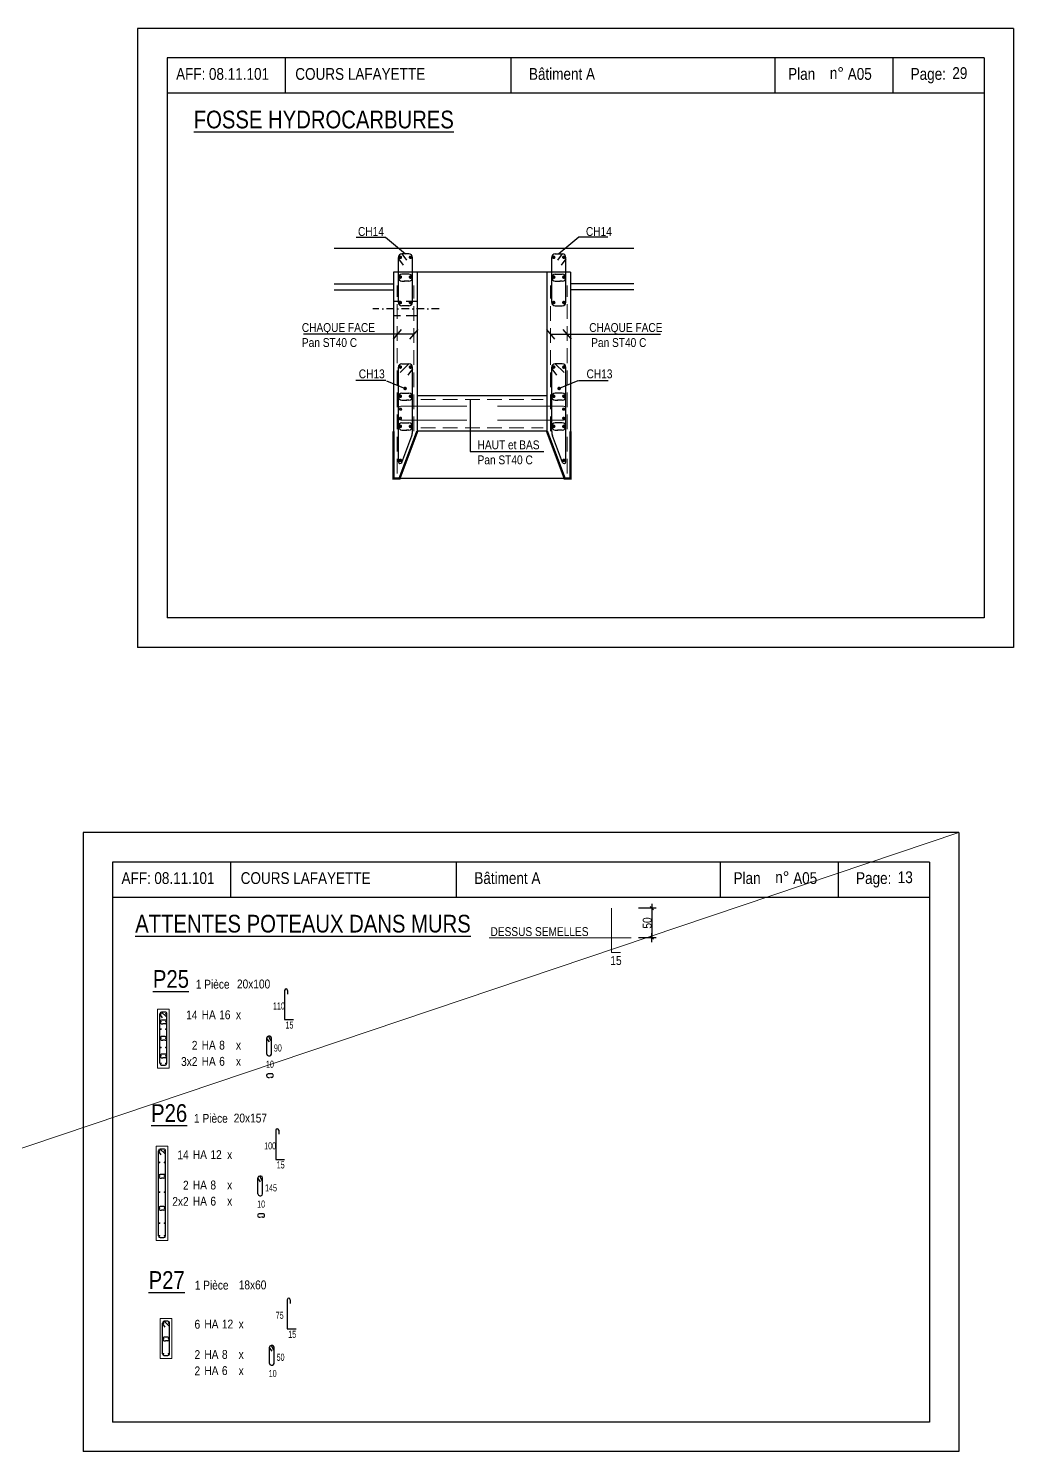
# Model space of a CAD drawing. Header units: metres. Extents: x -9927 to 45032, y -190416 to 12166.
# Drawn here: x 1475 to 3145, y -18498 to -16083 of the extents above; entities that cross this region are included whole.
import ezdxf
from ezdxf.enums import TextEntityAlignment as Align

# ---------------------------------------------------------------- set-up
doc = ezdxf.new("R2010")
doc.units = ezdxf.units.M
doc.header["$PDMODE"] = 65
for name, pattern in [('AXES', [50.8, 31.75, -6.35, 6.35, -6.35]), ('CACHE2', [0.1875, 0.125, -0.0625]), ('TIRETPT2', [12.7, 6.35, -3.175, 0, -3.175])]:
    doc.linetypes.add(name, pattern=pattern)
for name, color, linetype in [('01_cote_gen', 4, 'Continuous'), ('01_fenetres', 171, 'Continuous'), ('01_linteaux', 3, 'Continuous'), ('01_murs_coup', 5, 'Continuous'), ('01_sem', 42, 'Continuous'), ('01_texte', 230, 'Continuous'), ('01_tram_axes', 10, 'AXES'), ('AA_COTES', 2, 'Continuous')]:
    doc.layers.add(name, color=color, linetype=linetype)
doc.styles.add('STYLE2', font='ARIALN.TTF')
doc.dimstyles.new('JB50', dxfattribs={"dimscale": 0.1, "dimtxt": 150, "dimasz": 15, "dimexe": 0.1, "dimexo": 0.1, "dimgap": 0.09, "dimtad": 1, "dimdec": 1, "dimdsep": 46, "dimtxsty": 'STYLE2', "dimblk1": 'BOND_G', "dimblk2": 'BOND_D', "dimsah": 1, "dimcen": 1.5, "dimdle": 0.01, "dimse1": 1, "dimse2": 1, "dimclrd": 4, "dimclre": 2, "dimclrt": 6, "dimazin": 2, "dimtfac": 2.333333, "dimtdec": 1, "dimtix": 1, "dimtmove": 2, "dimatfit": 3, "dimldrblk": 'BOND_G', "dimfxl": 1, "dimtolj": 1, "dimtzin": 0, "dimarcsym": 0})

# ---------------------------------------------------------------- blocks, each defined once
blk = doc.blocks.new('BOND_G')
at = {"layer": 'AA_COTES', "color": 0}
for p, q in [((5, 0), (-5, 0)), ((1.8, 1.8), (-1.8, -1.8)), ((0, -5), (0, 15))]:
    blk.add_line(p, q, dxfattribs=at)
blk = doc.blocks.new('BOND_D')
at = {"layer": 'AA_COTES', "color": 0}
for p, q in [((5, 0), (-5, 0)), ((-1.8, -1.8), (1.8, 1.8)), ((0, 5), (0, -15))]:
    blk.add_line(p, q, dxfattribs=at)
blk = doc.blocks.new('*D115')
at = {"layer": '01_cote_gen', "color": 4, "linetype": 'Continuous', "lineweight": -2, "transparency": 16777216}
blk.add_line((2532, -17577.5), (2532, -17624.5), dxfattribs=at)
at = {"layer": 'DEFPOINTS', "color": 0, "linetype": 'Continuous', "lineweight": 0, "transparency": 16777216}
for p in [(2463.7, -17576), (2483, -17626), (2532, -17626)]:
    blk.add_point(p, dxfattribs=at)
at = {"layer": '01_cote_gen', "color": 4, "linetype": 'Continuous', "lineweight": -2, "transparency": 16777216, "xscale": 1.5, "yscale": 1.5, "zscale": 1.5}
for name, p, rotation in [('BOND_G', (2532, -17576), 90), ('BOND_D', (2532, -17626), 270)]:
    blk.add_blockref(name, p, dxfattribs=dict(at, rotation=rotation))
at = {"layer": '01_cote_gen', "color": 6, "linetype": 'Continuous', "lineweight": 0, "transparency": 16777216, "insert": (2524.3, -17601), "char_height": 15, "attachment_point": 5, "rotation": 90, "style": 'STYLE2'}
blk.add_mtext('\\A1;50', dxfattribs=at)

msp = doc.modelspace()

# ---------------------------------------------------------------- linework, layer by layer
at = {"layer": '01_cote_gen', "color": 2, "linetype": 'CACHE2', "ltscale": 150}
for p, q in [((2134.27, -16546.85), (2094.27, -16546.85)), ((2134.27, -16570.85), (2094.27, -16570.85))]:
    msp.add_line(p, q, dxfattribs=at)
at = {"layer": '01_cote_gen', "linetype": 'Continuous', "lineweight": 0}
msp.add_line((-64.13, -18497.68), (3052.66, -17447.68), dxfattribs=at)
at = {"layer": '01_fenetres', "ltscale": 30}
for p, q in [((1710.19, -16133.43), (1710.19, -17083.43)), ((3095.19, -16133.43), (1710.19, -16133.43)), ((1910.19, -16133.43), (1910.19, -16193.43)), ((2292.69, -16133.43), (2292.69, -16193.43)), ((2741.06, -16193.43), (2741.06, -16133.43)), ((2941.06, -16193.43), (2941.06, -16133.43)), ((3095.19, -16133.43), (3095.19, -17083.43)), ((3095.19, -16193.43), (1710.19, -16193.43)), ((3095.19, -17083.43), (1710.19, -17083.43)), ((1617.66, -17497.68), (1617.66, -18447.68)), ((3002.66, -17497.68), (1617.66, -17497.68)), ((1817.66, -17497.68), (1817.66, -17557.68)), ((2200.16, -17497.68), (2200.16, -17557.68)), ((2648.53, -17557.68), (2648.53, -17497.68)), ((2848.53, -17557.68), (2848.53, -17497.68)), ((3002.66, -17497.68), (3002.66, -18447.68)), ((3002.66, -17557.68), (1617.66, -17557.68)), ((3002.66, -18447.68), (1617.66, -18447.68))]:
    msp.add_line(p, q, dxfattribs=at)
at = {"layer": '01_linteaux'}
msp.add_line((2384.27, -16846.82), (2104.27, -16846.82), dxfattribs=at)
at = {"layer": '01_linteaux', "const_width": 4}
for points in [[(2134.27, -16766.82), (2104.27, -16846.82), (2094.27, -16846.82), (2094.27, -16766.85)], [(2354.27, -16766.82), (2384.27, -16846.82), (2394.27, -16846.82), (2394.27, -16766.85)], [(2354.27, -16766.82), (2384.27, -16846.82), (2394.27, -16846.82), (2394.27, -16766.85)]]:
    msp.add_lwpolyline(points, dxfattribs=at)
at = {"layer": '01_murs_coup'}
for p, q in [((2501.24, -16456.85), (1993.64, -16456.85)), ((2094.27, -16496.85), (2094.27, -16766.85)), ((2394.27, -16496.85), (2094.27, -16496.85)), ((2134.27, -16496.85), (2134.27, -16766.85)), ((2354.27, -16496.85), (2354.27, -16766.85)), ((2354.27, -16496.85), (2354.27, -16766.85)), ((2394.27, -16496.85), (2394.27, -16766.85)), ((2394.27, -16496.85), (2394.27, -16766.85)), ((1993.64, -16516.85), (2094.27, -16516.85)), ((1993.64, -16526.85), (2094.27, -16526.85)), ((2501.24, -16516.85), (2394.27, -16516.85)), ((2501.24, -16526.85), (2394.27, -16526.85)), ((2354.27, -16706.85), (2134.27, -16706.85)), ((2354.28, -16766.85), (2134.26, -16766.85)), ((2104.27, -16846.82), (2094.27, -16846.82)), ((2384.27, -16846.82), (2394.27, -16846.82))]:
    msp.add_line(p, q, dxfattribs=at)
at = {"layer": '01_murs_coup', "linetype": 'Continuous', "lineweight": 0}
msp.add_line((2256.32, -17626), (2497.17, -17626), dxfattribs=at)
at = {"layer": '01_sem', "color": 2, "linetype": 'CACHE2', "lineweight": 0, "ltscale": 200}
for p, q in [((2100.27, -16838.48), (2100.27, -16519.69)), ((2128.27, -16766.82), (2128.27, -16519.69)), ((2360.27, -16766.82), (2360.27, -16519.69)), ((2388.27, -16838.48), (2388.27, -16519.69)), ((2140.27, -16712.82), (2347.96, -16712.82)), ((2140.27, -16760.82), (2347.96, -16760.82))]:
    msp.add_line(p, q, dxfattribs=at)
at = {"layer": '01_sem', "color": 2, "lineweight": 0, "ltscale": 7}
for p, q in [((2102.52, -16730.05), (2102.52, -16742.05)), ((2106.52, -16724.05), (2218.34, -16724.05)), ((2382.03, -16724.05), (2270.21, -16724.05)), ((2386.03, -16730.05), (2386.03, -16742.05)), ((2106.52, -16748.05), (2218.34, -16748.05)), ((2382.03, -16748.05), (2270.21, -16748.05)), ((2463.73, -17576), (2463.73, -17651)), ((2463.73, -17651), (2478.73, -17651)), ((1693.91, -17847.06), (1693.91, -17747.06)), ((1713.91, -17747.06), (1693.91, -17747.06)), ((1693.91, -17847.06), (1693.91, -17747.06)), ((1713.91, -17747.06), (1693.91, -17747.06)), ((1713.91, -17847.06), (1713.91, -17747.06)), ((1693.91, -17847.06), (1713.91, -17847.06)), ((1693.91, -17847.06), (1713.91, -17847.06)), ((1691.6, -18139.63), (1691.6, -17979.62)), ((1711.6, -17979.62), (1691.6, -17979.62)), ((1691.6, -18139.63), (1691.6, -17979.62)), ((1711.6, -17979.62), (1691.6, -17979.62)), ((1711.6, -18139.63), (1711.6, -17979.62)), ((1691.6, -18139.63), (1711.6, -18139.63)), ((1691.6, -18139.63), (1711.6, -18139.63)), ((1698.5, -18339.76), (1698.5, -18271.76)), ((1718.5, -18271.76), (1698.5, -18271.76)), ((1698.5, -18339.76), (1698.5, -18271.76)), ((1718.5, -18271.76), (1698.5, -18271.76)), ((1718.5, -18339.76), (1718.5, -18271.76)), ((1698.5, -18339.76), (1718.5, -18339.76)), ((1698.5, -18339.76), (1718.5, -18339.76))]:
    msp.add_line(p, q, dxfattribs=at)
for centre, start, end in [((2106.86, -16728.61), 94.34037, 198.27949), ((2381.69, -16728.61), 341.72051, 85.65963), ((2106.86, -16743.49), 161.72051, 265.65963), ((2381.69, -16743.49), 274.34037, 18.27949)]:
    msp.add_arc(centre, 4.58, start, end, dxfattribs=at)
at = {"layer": '01_texte', "ltscale": 30}
for p, q in [((3145.19, -16083.43), (1660.19, -16083.43)), ((1660.19, -16083.43), (1660.19, -17133.43)), ((3145.19, -16083.43), (3145.19, -17133.43)), ((2102.27, -16548.11), (2102.27, -16471.93)), ((2102.27, -16474.48), (2110.27, -16485.21)), ((2120.27, -16465.93), (2108.27, -16465.93)), ((2108.27, -16465.93), (2116.27, -16476.66)), ((2126.27, -16548.11), (2126.27, -16471.93)), ((2362.27, -16548.11), (2362.27, -16471.93)), ((2368.27, -16465.93), (2380.27, -16465.93)), ((2380.27, -16465.93), (2372.28, -16476.66)), ((2386.27, -16474.48), (2378.28, -16485.21)), ((2386.27, -16548.11), (2386.27, -16471.93)), ((2120.27, -16500.1), (2108.27, -16500.1)), ((2108.27, -16512.1), (2112.46, -16512.1)), ((2120.27, -16512.1), (2112.09, -16512.1)), ((2368.27, -16500.1), (2380.27, -16500.1)), ((2368.27, -16512.1), (2376.46, -16512.1)), ((2380.27, -16512.1), (2376.09, -16512.1)), ((2120.27, -16554.11), (2108.27, -16554.11)), ((2368.27, -16554.11), (2380.27, -16554.11)), ((2102.27, -16818.52), (2102.27, -16658.25)), ((2120.27, -16652.25), (2105.08, -16667.07)), ((2108.27, -16652.25), (2120.27, -16652.25)), ((2126.27, -16767.44), (2126.27, -16658.25)), ((2362.27, -16767.44), (2362.27, -16658.25)), ((2380.27, -16652.25), (2368.27, -16652.25)), ((2368.27, -16652.25), (2383.47, -16667.07)), ((2386.27, -16818.52), (2386.27, -16658.25)), ((2126.27, -16660.8), (2118.28, -16671.53)), ((2362.27, -16660.8), (2370.27, -16671.53)), ((2108.27, -16702.19), (2120.27, -16702.19)), ((2380.27, -16702.19), (2368.27, -16702.19)), ((2108.27, -16714.19), (2116.46, -16714.19)), ((2120.27, -16714.19), (2116.09, -16714.19)), ((2368.27, -16714.19), (2372.46, -16714.19)), ((2380.27, -16714.19), (2372.09, -16714.19)), ((2108.27, -16752.67), (2120.27, -16752.67)), ((2380.27, -16752.67), (2368.27, -16752.67)), ((2108.08, -16819.58), (2125, -16774.46)), ((2108.27, -16764.67), (2116.46, -16764.67)), ((2120.27, -16764.67), (2116.09, -16764.67)), ((2380.47, -16819.58), (2363.55, -16774.46)), ((2368.27, -16764.67), (2372.46, -16764.67)), ((2380.27, -16764.67), (2372.09, -16764.67)), ((3145.19, -17133.43), (1660.19, -17133.43)), ((1567.66, -17447.68), (1567.66, -18497.68)), ((3052.66, -17447.68), (1567.66, -17447.68)), ((3052.66, -17447.68), (3052.66, -18497.68)), ((1909.43, -17715.33), (1909.43, -17764.83)), ((1914.43, -17715.33), (1914.43, -17721.89)), ((1697.91, -17839.06), (1697.91, -17755.06)), ((1697.91, -17756.33), (1701.91, -17761.7)), ((1706.91, -17752.06), (1700.91, -17752.06)), ((1700.91, -17752.06), (1708.51, -17759.47)), ((1706.91, -17765.81), (1700.91, -17765.81)), ((1709.91, -17839.06), (1709.91, -17755.06)), ((1909.43, -17764.83), (1924.43, -17764.83)), ((1700.91, -17771.81), (1703, -17771.81)), ((1706.91, -17771.81), (1702.82, -17771.81)), ((1706.91, -17793.79), (1700.91, -17793.79)), ((1700.91, -17799.79), (1703, -17799.79)), ((1706.91, -17799.79), (1702.82, -17799.79)), ((1879.16, -17823.38), (1879.16, -17796.07)), ((1879.16, -17797.34), (1883.15, -17802.71)), ((1884.16, -17793.07), (1882.16, -17793.07)), ((1882.16, -17793.07), (1885.75, -17800.48)), ((1887.16, -17823.38), (1887.16, -17796.07)), ((1706.91, -17823.58), (1700.91, -17823.58)), ((1700.91, -17829.58), (1703, -17829.58)), ((1706.91, -17829.58), (1702.82, -17829.58)), ((1882.16, -17826.38), (1884.16, -17826.38)), ((1700.91, -17842.06), (1706.91, -17842.06)), ((1887.51, -17856.92), (1881.51, -17856.92)), ((1881.51, -17862.92), (1883.6, -17862.92)), ((1887.51, -17862.92), (1885.41, -17862.92)), ((1894.5, -17952.6), (1894.5, -18002.11)), ((1899.5, -17952.6), (1899.5, -17959.16)), ((1704.6, -17984.62), (1698.6, -17984.62)), ((1698.6, -17984.62), (1706.2, -17992.04)), ((1695.6, -18131.63), (1695.6, -17987.62)), ((1695.6, -17988.9), (1699.6, -17994.26)), ((1707.6, -18131.63), (1707.6, -17987.62)), ((1894.5, -18002.11), (1909.5, -18002.11)), ((1704.6, -18027.63), (1698.6, -18027.63)), ((1698.6, -18033.63), (1700.7, -18033.63)), ((1704.6, -18033.63), (1700.51, -18033.63)), ((1864.22, -18060.66), (1864.22, -18033.34)), ((1869.22, -18030.34), (1867.22, -18030.34)), ((1867.22, -18030.34), (1870.82, -18037.75)), ((1872.22, -18060.66), (1872.22, -18033.34)), ((1864.22, -18034.62), (1868.22, -18039.98)), ((1704.6, -18082.12), (1698.6, -18082.12)), ((1867.22, -18063.66), (1869.22, -18063.66)), ((1698.6, -18088.12), (1700.7, -18088.12)), ((1704.6, -18088.12), (1700.51, -18088.12)), ((1872.58, -18094.19), (1866.58, -18094.19)), ((1866.58, -18100.19), (1868.67, -18100.19)), ((1872.58, -18100.19), (1870.48, -18100.19)), ((1698.6, -18134.63), (1704.6, -18134.63)), ((1914.03, -18240.03), (1914.03, -18289.54)), ((1919.03, -18240.03), (1919.03, -18246.6)), ((1702.5, -18331.76), (1702.5, -18279.76)), ((1702.5, -18281.04), (1706.5, -18286.4)), ((1711.5, -18276.76), (1705.5, -18276.76)), ((1705.5, -18276.76), (1713.1, -18284.17)), ((1714.5, -18331.76), (1714.5, -18279.76)), ((1914.03, -18289.54), (1929.03, -18289.54)), ((1711.5, -18303.73), (1705.5, -18303.73)), ((1705.5, -18309.73), (1707.6, -18309.73)), ((1711.5, -18309.73), (1707.41, -18309.73)), ((1883.75, -18348.09), (1883.75, -18320.77)), ((1883.75, -18322.05), (1887.75, -18327.41)), ((1888.75, -18317.77), (1886.75, -18317.77)), ((1886.75, -18317.77), (1890.35, -18325.19)), ((1891.75, -18348.09), (1891.75, -18320.77)), ((1705.5, -18334.76), (1711.5, -18334.76)), ((1886.75, -18351.09), (1888.75, -18351.09)), ((3052.66, -18497.68), (1567.66, -18497.68))]:
    msp.add_line(p, q, dxfattribs=at)
at = {"layer": '01_texte'}
for p, q in [((2030.97, -16437.46), (2080.46, -16437.46)), ((2080.46, -16437.46), (2114.27, -16465.93)), ((2408.09, -16437.46), (2374.27, -16465.93)), ((2457.58, -16437.46), (2408.09, -16437.46)), ((2128.27, -16602.2), (1941.71, -16602.2)), ((2107.22, -16593.92), (2093.32, -16610.48)), ((2135.22, -16593.92), (2121.32, -16610.48)), ((2353.32, -16593.92), (2367.22, -16610.48)), ((2360.27, -16602.2), (2546.83, -16602.2)), ((2381.32, -16593.92), (2395.22, -16610.48)), ((2081.04, -16680.78), (2030.3, -16680.78)), ((2082.19, -16681.02), (2113.71, -16694.19)), ((2406.36, -16681.02), (2374.84, -16694.19)), ((2407.51, -16680.78), (2458.25, -16680.78)), ((2224.07, -16712.82), (2224.07, -16801.23)), ((2224.07, -16801.23), (2348.68, -16801.23))]:
    msp.add_line(p, q, dxfattribs=at)
at = {"layer": '01_texte', "ltscale": 30, "flags": 128}
for points, const_width in [([(2107.21, -16471.63, -1), (2104.21, -16471.63, -1)], 3), ([(2121.34, -16471.63, 1), (2124.34, -16471.63, 1)], 3), ([(2367.21, -16471.63, -1), (2364.21, -16471.63, -1)], 3), ([(2381.34, -16471.63, 1), (2384.34, -16471.63, 1)], 3), ([(2107.21, -16505.29, 1), (2104.21, -16505.29, 1)], 3), ([(2121.34, -16505.29, -1), (2124.34, -16505.29, -1)], 3), ([(2367.21, -16505.29, 1), (2364.21, -16505.29, 1)], 3), ([(2381.34, -16505.29, -1), (2384.34, -16505.29, -1)], 3), ([(2107.21, -16548.41, 1), (2104.21, -16548.41, 1)], 3), ([(2121.34, -16548.41, -1), (2124.34, -16548.41, -1)], 3), ([(2367.21, -16548.41, 1), (2364.21, -16548.41, 1)], 3), ([(2381.34, -16548.41, -1), (2384.34, -16548.41, -1)], 3), ([(2107.21, -16657.95, -1), (2104.21, -16657.95, -1)], 3), ([(2121.34, -16657.95, 1), (2124.34, -16657.95, 1)], 3), ([(2367.21, -16657.95, -1), (2364.21, -16657.95, -1)], 3), ([(2381.34, -16657.95, 1), (2384.34, -16657.95, 1)], 3), ([(2107.21, -16707.38, 1), (2104.21, -16707.38, 1)], 3), ([(2121.34, -16707.38, -1), (2124.34, -16707.38, -1)], 3), ([(2367.21, -16707.38, 1), (2364.21, -16707.38, 1)], 3), ([(2381.34, -16707.38, -1), (2384.34, -16707.38, -1)], 3), ([(2104.79, -16729.38, 1), (2107.29, -16729.38, 1)], 3), ([(2383.76, -16729.38, -1), (2381.26, -16729.38, -1)], 3), ([(2104.72, -16744.7, 1), (2107.22, -16744.7, 1)], 3), ([(2383.83, -16744.7, -1), (2381.33, -16744.7, -1)], 3), ([(2107.21, -16758.55, 1), (2104.21, -16758.55, 1)], 3), ([(2121.34, -16758.55, -1), (2124.34, -16758.55, -1)], 3), ([(2367.21, -16758.55, 1), (2364.21, -16758.55, 1)], 3), ([(2381.34, -16758.55, -1), (2384.34, -16758.55, -1)], 3), ([(2107.21, -16816.16, 1), (2104.21, -16816.16, 1)], 3), ([(2381.34, -16816.16, -1), (2384.34, -16816.16, -1)], 3), ([(1700.38, -17754.91, -1), (1698.88, -17754.91, -1)], 1.5), ([(1700.38, -17768.41, 1), (1698.88, -17768.41, 1)], 1.5), ([(1707.44, -17754.91, 1), (1708.94, -17754.91, 1)], 1.5), ([(1707.44, -17768.41, -1), (1708.94, -17768.41, -1)], 1.5), ([(1700.38, -17781.01, 1), (1698.88, -17781.01, 1)], 1.5), ([(1707.44, -17781.01, -1), (1708.94, -17781.01, -1)], 1.5), ([(1700.38, -17796.39, 1), (1698.88, -17796.39, 1)], 1.5), ([(1700.38, -17812.2, 1), (1698.88, -17812.2, 1)], 1.5), ([(1707.44, -17796.39, -1), (1708.94, -17796.39, -1)], 1.5), ([(1707.44, -17812.2, -1), (1708.94, -17812.2, -1)], 1.5), ([(1700.38, -17826.18, 1), (1698.88, -17826.18, 1)], 1.5), ([(1700.38, -17839.21, 1), (1698.88, -17839.21, 1)], 1.5), ([(1707.44, -17826.18, -1), (1708.94, -17826.18, -1)], 1.5), ([(1707.44, -17839.21, -1), (1708.94, -17839.21, -1)], 1.5), ([(1698.07, -17987.47, -1), (1696.57, -17987.47, -1)], 1.5), ([(1705.14, -17987.47, 1), (1706.64, -17987.47, 1)], 1.5), ([(1698.07, -18007.12, 1), (1696.57, -18007.12, 1)], 1.5), ([(1705.14, -18007.12, -1), (1706.64, -18007.12, -1)], 1.5), ([(1698.07, -18030.23, 1), (1696.57, -18030.23, 1)], 1.5), ([(1705.14, -18030.23, -1), (1706.64, -18030.23, -1)], 1.5), ([(1698.07, -18057.47, 1), (1696.57, -18057.47, 1)], 1.5), ([(1705.14, -18057.47, -1), (1706.64, -18057.47, -1)], 1.5), ([(1698.07, -18084.72, 1), (1696.57, -18084.72, 1)], 1.5), ([(1705.14, -18084.72, -1), (1706.64, -18084.72, -1)], 1.5), ([(1698.07, -18110.06, 1), (1696.57, -18110.06, 1)], 1.5), ([(1698.07, -18131.77, 1), (1696.57, -18131.77, 1)], 1.5), ([(1705.14, -18110.06, -1), (1706.64, -18110.06, -1)], 1.5), ([(1705.14, -18131.77, -1), (1706.64, -18131.77, -1)], 1.5), ([(1704.97, -18279.61, -1), (1703.47, -18279.61, -1)], 1.5), ([(1712.04, -18279.61, 1), (1713.54, -18279.61, 1)], 1.5), ([(1704.97, -18306.33, 1), (1703.47, -18306.33, 1)], 1.5), ([(1712.04, -18306.33, -1), (1713.54, -18306.33, -1)], 1.5), ([(1704.97, -18331.91, 1), (1703.47, -18331.91, 1)], 1.5), ([(1712.04, -18331.91, -1), (1713.54, -18331.91, -1)], 1.5)]:
    msp.add_lwpolyline(points, format="xyb", close=True, dxfattribs=dict(at, const_width=const_width))
at = {"layer": '01_texte', "const_width": 3, "flags": 128}
for points in [[(2115.21, -16694.19, -1), (2112.21, -16694.19, -1)], [(2373.34, -16694.19, 1), (2376.34, -16694.19, 1)]]:
    msp.add_lwpolyline(points, format="xyb", close=True, dxfattribs=at)
at = {"layer": '01_texte', "ltscale": 30}
for centre, radius, start, end in [((2108.27, -16471.93), 6, 90.00091, 180), ((2120.27, -16471.93), 6, 0, 90.00091), ((2368.27, -16471.93), 6, 89.99909, 180), ((2380.27, -16471.93), 6, 0, 89.99909), ((2108.27, -16506.1), 6, 90.00091, 180), ((2108.27, -16506.1), 6, 180, 269.99909), ((2120.27, -16506.1), 6, 0, 90.00091), ((2120.27, -16506.1), 6, 269.99909, 360), ((2368.27, -16506.1), 6, 89.99909, 180), ((2368.27, -16506.1), 6, 180, 270.00091), ((2380.27, -16506.1), 6, 0, 89.99909), ((2380.27, -16506.1), 6, 270.00091, 0), ((2108.27, -16548.11), 6, 180, 269.99909), ((2120.27, -16548.11), 6, 269.99909, 0), ((2368.27, -16548.11), 6, 180, 270.00091), ((2380.27, -16548.11), 6, 270.00091, 0), ((2108.27, -16658.25), 6, 89.99909, 180), ((2120.27, -16658.25), 6, 0, 89.99909), ((2368.27, -16658.25), 6, 90.00091, 180), ((2380.27, -16658.25), 6, 0, 90.00091), ((2108.27, -16708.19), 6, 89.99909, 180), ((2120.27, -16708.19), 6, 0, 89.99909), ((2368.27, -16708.19), 6, 90.00091, 180), ((2380.27, -16708.19), 6, 0, 90.00091), ((2108.27, -16708.19), 6, 180, 270.00091), ((2120.27, -16708.19), 6, 270.00091, 0), ((2368.27, -16708.19), 6, 180, 269.99909), ((2380.27, -16708.19), 6, 269.99909, 360), ((2108.27, -16758.67), 6, 89.99909, 180), ((2120.27, -16758.67), 6, 0, 89.99909), ((2368.27, -16758.67), 6, 90.00091, 180), ((2380.27, -16758.67), 6, 0, 90.00091), ((2108.27, -16758.67), 6, 180, 270.00091), ((2120.27, -16758.67), 6, 270.00091, 0), ((2106.27, -16767.44), 20, 339.44395, 360), ((2368.27, -16758.67), 6, 180, 269.99909), ((2382.27, -16767.44), 20, 180, 200.55605), ((2380.27, -16758.67), 6, 269.99909, 360), ((2105.27, -16818.52), 3, 180, 339.44395), ((2383.27, -16818.52), 3, 200.55605, 0), ((1911.93, -17715.33), 2.5, 0, 180), ((1700.91, -17755.06), 3, 90.00091, 180), ((1700.91, -17768.81), 3, 90.00091, 180), ((1700.91, -17768.81), 3, 180, 269.99909), ((1706.91, -17755.06), 3, 0, 90.00091), ((1706.91, -17768.81), 3, 0, 90.00091), ((1706.91, -17768.81), 3, 269.99909, 360), ((1700.91, -17796.79), 3, 90.00091, 180), ((1700.91, -17796.79), 3, 180, 269.99909), ((1706.91, -17796.79), 3, 0, 90.00091), ((1706.91, -17796.79), 3, 269.99909, 360), ((1882.16, -17796.07), 3, 90.00091, 180), ((1884.16, -17796.07), 3, 0, 89.99909), ((1700.91, -17826.58), 3, 90.00091, 180), ((1700.91, -17826.58), 3, 180, 269.99909), ((1700.91, -17839.06), 3, 180, 270), ((1706.91, -17826.58), 3, 0, 90.00091), ((1706.91, -17826.58), 3, 269.99909, 360), ((1706.91, -17839.06), 3, 270, 0), ((1882.16, -17823.38), 3, 180, 270), ((1884.16, -17823.38), 3, 270, 0), ((1881.51, -17859.92), 3, 90.00091, 180), ((1881.51, -17859.92), 3, 180, 269.99909), ((1887.51, -17859.92), 3, 0, 90.00091), ((1887.51, -17859.92), 3, 269.99909, 360), ((1897, -17952.6), 2.5, 0, 180), ((1698.6, -17987.62), 3, 90.00091, 180), ((1704.6, -17987.62), 3, 0, 90.00091), ((1698.6, -18030.63), 3, 90.00091, 180), ((1698.6, -18030.63), 3, 180, 269.99909), ((1704.6, -18030.63), 3, 0, 90.00091), ((1704.6, -18030.63), 3, 269.99909, 360), ((1867.22, -18033.34), 3, 90.00091, 180), ((1869.22, -18033.34), 3, 0, 89.99909), ((1698.6, -18085.12), 3, 90.00091, 180), ((1704.6, -18085.12), 3, 0, 90.00091), ((1867.22, -18060.66), 3, 180, 270), ((1869.22, -18060.66), 3, 270, 0), ((1698.6, -18085.12), 3, 180, 269.99909), ((1704.6, -18085.12), 3, 269.99909, 360), ((1866.58, -18097.19), 3, 90.00091, 180), ((1866.58, -18097.19), 3, 180, 269.99909), ((1872.58, -18097.19), 3, 0, 90.00091), ((1872.58, -18097.19), 3, 269.99909, 360), ((1698.6, -18131.63), 3, 180, 270), ((1704.6, -18131.63), 3, 270, 0), ((1916.53, -18240.03), 2.5, 0, 180), ((1705.5, -18279.76), 3, 90.00091, 180), ((1711.5, -18279.76), 3, 0, 90.00091), ((1705.5, -18306.73), 3, 90.00091, 180), ((1705.5, -18306.73), 3, 180, 269.99909), ((1711.5, -18306.73), 3, 0, 90.00091), ((1711.5, -18306.73), 3, 269.99909, 360), ((1886.75, -18320.77), 3, 90.00091, 180), ((1888.75, -18320.77), 3, 0, 89.99909), ((1705.5, -18331.76), 3, 180, 270), ((1711.5, -18331.76), 3, 270, 0), ((1886.75, -18348.09), 3, 180, 270), ((1888.75, -18348.09), 3, 270, 0)]:
    msp.add_arc(centre, radius, start, end, dxfattribs=at)
at = {"layer": '01_tram_axes', "color": 2, "linetype": 'TIRETPT2', "ltscale": 2}
msp.add_line((2171.44, -16558.85), (2059.15, -16558.85), dxfattribs=at)

# ---------------------------------------------------------------- texts
at = {"layer": '01_texte', "style": 'STYLE2'}
for s, height, p in [('AFF:', 20, (1725.49, -16170.58)), ('08.11.101', 20, (1781.15, -16170.58)), ('COURS LAFAYETTE', 20, (1927.54, -16170.58)), ('Bâtiment A', 20, (2323.64, -16170.58)), ('Plan', 20, (2763.11, -16170.58)), ('n%%D', 20, (2833.79, -16169.14)), ('A05', 20, (2864.14, -16170.58)), ('Page:', 20, (2970.78, -16170.58)), ('29', 20, (3041.46, -16169.14)), ('CH14', 15, (2033.87, -16435.38)), ('CH14', 15, (2420.32, -16435.38)), ('CHAQUE FACE', 15, (1938.63, -16598.33)), ('CHAQUE FACE', 15, (2425.93, -16598.33)), ('Pan ST40 C', 15, (1938.78, -16623.79)), ('Pan ST40 C', 15, (2429.2, -16623.79)), ('CH13', 15, (2035.2, -16676.91)), ('CH13', 15, (2421.35, -16676.91)), ('HAUT et BAS', 15, (2236.62, -16797.36)), ('Pan ST40 C', 15, (2236.62, -16822.82)), ('AFF:', 20, (1632.96, -17534.83)), ('08.11.101', 20, (1688.62, -17534.83)), ('COURS LAFAYETTE', 20, (1835.01, -17534.83)), ('Bâtiment A', 20, (2231.11, -17534.83)), ('Plan', 20, (2670.57, -17534.83)), ('n%%D', 20, (2741.26, -17533.39)), ('A05', 20, (2771.6, -17534.83)), ('Page:', 20, (2878.24, -17534.83)), ('13', 20, (2948.93, -17533.39)), ('DESSUS SEMELLES', 15, (2258.51, -17623.1)), ('15', 15, (2461.67, -17672.21)), ('HA', 15, (1768.83, -17764.22)), ('16', 15, (1798.57, -17764.22)), ('HA', 15, (1768.83, -17815.74)), ('8', 15, (1798.57, -17815.74)), ('HA', 15, (1768.83, -17843.2)), ('6', 15, (1798.57, -17843.2)), ('HA', 15, (1753.9, -18001.5)), ('12', 15, (1783.64, -18001.5)), ('HA', 15, (1753.9, -18053.01)), ('8', 15, (1783.64, -18053.01)), ('HA', 15, (1753.9, -18080.47)), ('6', 15, (1783.64, -18080.47)), ('HA', 15, (1773.42, -18288.93)), ('12', 15, (1803.16, -18288.93)), ('HA', 15, (1773.42, -18340.44)), ('8', 15, (1803.16, -18340.44)), ('HA', 15, (1773.42, -18367.9)), ('6', 15, (1803.16, -18367.9))]:
    msp.add_text(s, height=height, dxfattribs=at).set_placement(p)
for s, height, p in [('%%UFOSSE HYDROCARBURES', 30, (1975.85, -16237.88)), ('%%UATTENTES POTEAUX DANS MURS', 30, (1940.56, -17602.13)), ('%%UP25', 30, (1716.75, -17695.93)), ('1 Pièce', 15, (1787.5, -17704.48)), ('20x100', 15, (1856.86, -17704.48)), ('%%UP26', 30, (1713.69, -17923.38)), ('1 Pièce', 15, (1784.44, -17931.93)), ('20x157 ', 15, (1853.8, -17931.93)), ('%%UP27', 30, (1709.53, -18206.45)), ('1 Pièce', 15, (1785.75, -18215)), ('18x60', 15, (1855.1, -18215))]:
    msp.add_text(s, height=height, dxfattribs=at).set_placement(p, align=Align.MIDDLE)
at = {"layer": '01_texte', "style": 'STYLE2', "width": 0.7}
for s, p in [('110', (1889.79, -17747.8)), ('15', (1911.01, -17780.12)), ('90', (1891.33, -17819.04)), ('10', (1877.95, -17846.58)), ('100', (1874.86, -17985.08)), ('15', (1896.08, -18017.39)), ('145', (1876.4, -18056.32)), ('10', (1863.02, -18083.85)), ('75', (1894.39, -18272.51)), ('15', (1915.61, -18304.82)), ('50', (1895.92, -18343.75)), ('10', (1882.54, -18371.28))]:
    msp.add_text(s, height=12, dxfattribs=at).set_placement(p)
at = {"layer": '01_texte', "style": 'STYLE2'}
for s, p in [('14', (1761.67, -17764.56)), ('2', (1761.67, -17816.07)), ('3x2', (1761.67, -17843.53)), ('14', (1746.74, -18001.84)), ('2', (1746.74, -18053.35)), ('2x2', (1746.74, -18080.81)), ('6', (1766.26, -18289.27)), ('2', (1766.26, -18340.78)), ('2', (1766.26, -18368.24))]:
    msp.add_text(s, height=15, dxfattribs=at).set_placement(p, align=Align.RIGHT)
for p in [(1831.24, -17764.22), (1831.24, -17815.74), (1831.24, -17843.2), (1816.31, -18001.5), (1816.31, -18053.01), (1816.31, -18080.47), (1835.83, -18288.93), (1835.83, -18340.44), (1835.83, -18367.9)]:
    msp.add_text('x', height=15, dxfattribs=at).set_placement(p, align=Align.CENTER)

# ---------------------------------------------------------------- dimensions: what is measured, and where the dimension line sits
at = {"layer": '01_cote_gen', "linetype": 'Continuous', "lineweight": 0}
dim = msp.add_linear_dim(base=(2531.97, -17626), p1=(2463.73, -17576), p2=(2483.04, -17626), angle=90, dimstyle='JB50', dxfattribs=at)
dim.commit()
dim.dimension.update_dxf_attribs({"geometry": '*D115', "text_midpoint": (2524.3, -17601)})

doc.saveas('drawing.dxf')
